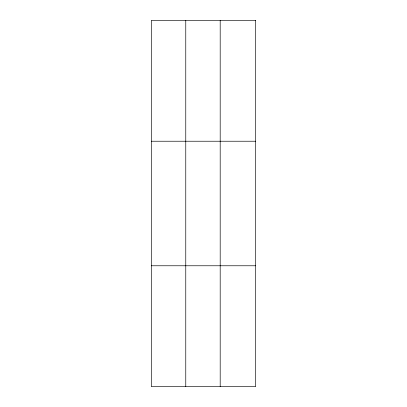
<?xml version="1.0" encoding="UTF-8"?>
<svg xmlns="http://www.w3.org/2000/svg" width="407" height="407" viewBox="0 0 407 407"><rect width="100%" height="100%" fill="white"/><g stroke="black" fill="none" stroke-linecap="round" stroke-linejoin="round"><path stroke-width="0.61" d="M185.765 386.65L185.765 20.35M220.192 386.65L220.192 20.35M151.333 141.229L255.667 141.229M151.333 265.771L255.667 265.771M255.667 20.35L255.667 386.65L151.333 386.65L151.333 20.35L255.667 20.35"/></g></svg>
